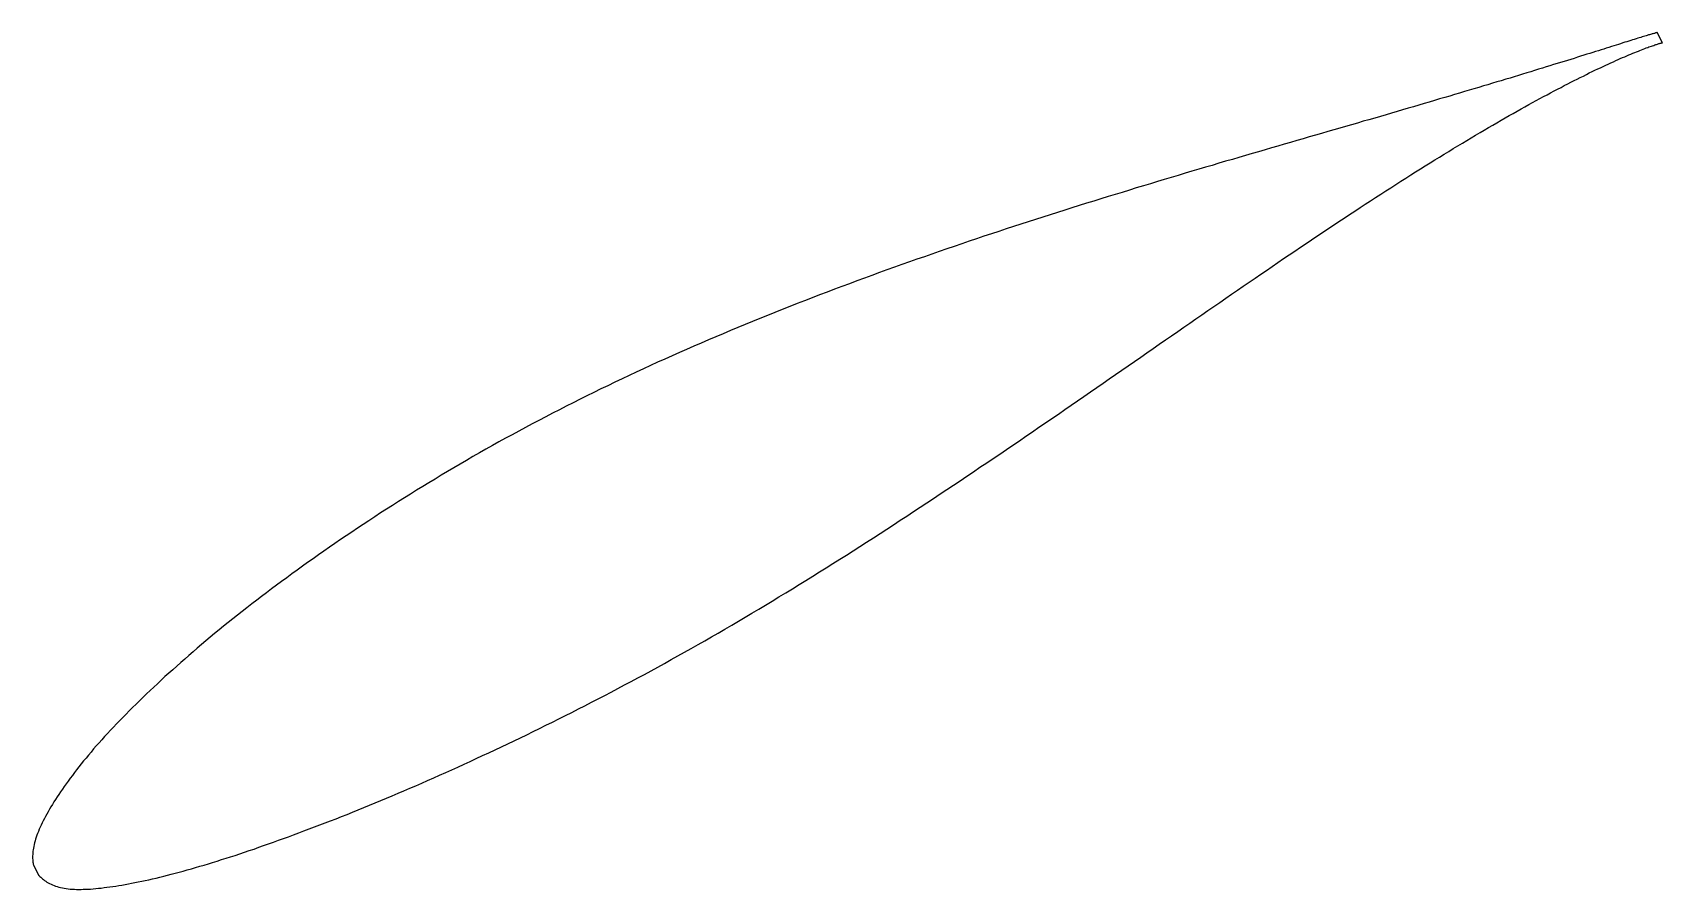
# Model space of a CAD drawing. Header units: metres. Extents: x -43 to 86, y -23 to 45.
import ezdxf

# ---------------------------------------------------------------- set-up
doc = ezdxf.new("R2010")
doc.units = ezdxf.units.M

msp = doc.modelspace()

# ---------------------------------------------------------------- linework, layer by layer
msp.add_lwpolyline([(85.94, 44.75), (85.94, 44.75), (85.93, 44.75), (85.92, 44.75), (85.9, 44.74), (85.87, 44.73), (85.84, 44.73), (85.81, 44.72), (85.77, 44.71), (85.72, 44.69), (85.67, 44.68), (85.61, 44.66), (85.55, 44.65), (85.48, 44.63), (85.41, 44.61), (85.33, 44.58), (85.25, 44.56), (85.16, 44.53), (85.07, 44.5), (84.97, 44.47), (84.86, 44.44), (84.76, 44.41), (84.64, 44.37), (84.52, 44.34), (84.4, 44.3), (84.27, 44.26), (84.13, 44.21), (83.99, 44.17), (83.85, 44.13), (83.7, 44.08), (83.54, 44.03), (83.38, 43.98), (83.21, 43.93), (83.04, 43.87), (82.87, 43.82), (82.69, 43.76), (82.5, 43.7), (82.31, 43.64), (82.11, 43.58), (81.91, 43.51), (81.71, 43.45), (81.49, 43.38), (81.28, 43.31), (81.06, 43.24), (80.83, 43.17), (80.6, 43.1), (80.36, 43.03), (80.12, 42.95), (79.87, 42.87), (79.62, 42.79), (79.37, 42.71), (79.11, 42.63), (78.84, 42.55), (78.57, 42.47), (78.29, 42.38), (78.01, 42.29), (77.73, 42.21), (77.44, 42.12), (77.14, 42.03), (76.85, 41.93), (76.54, 41.84), (76.23, 41.74), (75.92, 41.65), (75.6, 41.55), (75.28, 41.45), (74.95, 41.35), (74.62, 41.25), (74.28, 41.15), (73.94, 41.05), (73.59, 40.94), (73.24, 40.84), (72.89, 40.73), (72.53, 40.62), (72.17, 40.52), (71.8, 40.41), (71.42, 40.29), (71.05, 40.18), (70.67, 40.07), (70.28, 39.95), (69.89, 39.84), (69.5, 39.72), (69.1, 39.6), (68.7, 39.49), (68.29, 39.37), (67.88, 39.25), (67.47, 39.12), (67.05, 39), (66.62, 38.88), (66.2, 38.75), (65.77, 38.63), (65.33, 38.5), (64.89, 38.37), (64.45, 38.24), (64.01, 38.11), (63.56, 37.98), (63.1, 37.85), (62.65, 37.72), (62.18, 37.58), (61.72, 37.45), (61.25, 37.31), (60.78, 37.18), (60.31, 37.04), (59.83, 36.9), (59.35, 36.76), (58.86, 36.62), (58.37, 36.48), (57.88, 36.34), (57.39, 36.19), (56.89, 36.05), (56.39, 35.9), (55.88, 35.76), (55.37, 35.61), (54.86, 35.46), (54.35, 35.31), (53.83, 35.16), (53.32, 35.01), (52.79, 34.85), (52.27, 34.7), (51.74, 34.55), (51.21, 34.39), (50.68, 34.23), (50.14, 34.08), (49.61, 33.92), (49.07, 33.76), (48.52, 33.6), (47.98, 33.43), (47.43, 33.27), (46.88, 33.11), (46.33, 32.94), (45.78, 32.77), (45.22, 32.61), (44.66, 32.44), (44.11, 32.27), (43.54, 32.09), (42.98, 31.92), (42.42, 31.75), (41.85, 31.57), (41.28, 31.4), (40.71, 31.22), (40.14, 31.04), (39.56, 30.86), (38.99, 30.68), (38.41, 30.5), (37.83, 30.32), (37.26, 30.13), (36.68, 29.94), (36.09, 29.76), (35.51, 29.57), (34.93, 29.38), (34.34, 29.19), (33.76, 28.99), (33.17, 28.8), (32.58, 28.61), (31.99, 28.41), (31.41, 28.21), (30.82, 28.01), (30.23, 27.81), (29.63, 27.61), (29.04, 27.41), (28.45, 27.2), (27.86, 26.99), (27.27, 26.79), (26.67, 26.58), (26.08, 26.37), (25.49, 26.15), (24.89, 25.94), (24.3, 25.73), (23.71, 25.51), (23.11, 25.29), (22.52, 25.07), (21.92, 24.85), (21.33, 24.63), (20.74, 24.41), (20.15, 24.18), (19.55, 23.96), (18.96, 23.73), (18.37, 23.5), (17.78, 23.27), (17.19, 23.04), (16.6, 22.81), (16.01, 22.57), (15.42, 22.34), (14.83, 22.1), (14.25, 21.86), (13.66, 21.62), (13.08, 21.38), (12.49, 21.13), (11.91, 20.89), (11.33, 20.64), (10.75, 20.4), (10.17, 20.15), (9.59, 19.89), (9.02, 19.64), (8.44, 19.39), (7.87, 19.13), (7.29, 18.88), (6.72, 18.62), (6.16, 18.36), (5.59, 18.1), (5.02, 17.84), (4.46, 17.57), (3.9, 17.31), (3.34, 17.04), (2.78, 16.77), (2.22, 16.51), (1.67, 16.23), (1.12, 15.96), (0.57, 15.69), (0.02, 15.41), (-0.53, 15.14), (-1.07, 14.86), (-1.61, 14.58), (-2.15, 14.3), (-2.69, 14.02), (-3.22, 13.74), (-3.75, 13.45), (-4.28, 13.17), (-4.81, 12.88), (-5.33, 12.6), (-5.86, 12.31), (-6.38, 12.02), (-6.89, 11.73), (-7.41, 11.44), (-7.92, 11.15), (-8.42, 10.85), (-8.93, 10.56), (-9.43, 10.26), (-9.93, 9.97), (-10.43, 9.67), (-10.92, 9.37), (-11.41, 9.08), (-11.9, 8.78), (-12.39, 8.48), (-12.87, 8.18), (-13.35, 7.88), (-13.83, 7.58), (-14.3, 7.28), (-14.77, 6.98), (-15.24, 6.68), (-15.7, 6.38), (-16.16, 6.07), (-16.62, 5.77), (-17.07, 5.47), (-17.53, 5.17), (-17.97, 4.87), (-18.42, 4.57), (-18.86, 4.26), (-19.3, 3.96), (-19.73, 3.66), (-20.16, 3.36), (-20.59, 3.06), (-21.02, 2.76), (-21.44, 2.46), (-21.85, 2.16), (-22.27, 1.86), (-22.68, 1.55), (-23.09, 1.26), (-23.49, 0.96), (-23.89, 0.66), (-24.28, 0.36), (-24.68, 0.06), (-25.06, -0.24), (-25.45, -0.53), (-25.83, -0.83), (-26.21, -1.13), (-26.58, -1.42), (-26.95, -1.71), (-27.32, -2.01), (-27.68, -2.3), (-28.04, -2.59), (-28.39, -2.88), (-28.74, -3.17), (-29.09, -3.46), (-29.43, -3.75), (-29.77, -4.04), (-30.1, -4.32), (-30.43, -4.61), (-30.76, -4.89), (-31.08, -5.18), (-31.4, -5.46), (-31.71, -5.74), (-32.02, -6.02), (-32.33, -6.29), (-32.63, -6.57), (-32.93, -6.85), (-33.22, -7.12), (-33.51, -7.39), (-33.79, -7.66), (-34.08, -7.93), (-34.35, -8.2), (-34.62, -8.47), (-34.89, -8.73), (-35.16, -9), (-35.41, -9.26), (-35.67, -9.52), (-35.92, -9.78), (-36.17, -10.03), (-36.41, -10.29), (-36.65, -10.54), (-36.88, -10.79), (-37.11, -11.04), (-37.33, -11.29), (-37.55, -11.54), (-37.77, -11.78), (-37.98, -12.02), (-38.19, -12.26), (-38.39, -12.5), (-38.58, -12.74), (-38.78, -12.97), (-38.97, -13.21), (-39.15, -13.44), (-39.33, -13.67), (-39.5, -13.89), (-39.67, -14.12), (-39.84, -14.34), (-40, -14.56), (-40.16, -14.78), (-40.31, -14.99), (-40.46, -15.2), (-40.6, -15.41), (-40.74, -15.62), (-40.87, -15.82), (-41, -16.03), (-41.13, -16.22), (-41.25, -16.42), (-41.37, -16.61), (-41.48, -16.8), (-41.59, -16.99), (-41.69, -17.18), (-41.79, -17.36), (-41.88, -17.54), (-41.97, -17.71), (-42.06, -17.88), (-42.14, -18.05), (-42.22, -18.22), (-42.29, -18.38), (-42.36, -18.55), (-42.42, -18.71), (-42.48, -18.86), (-42.53, -19.01), (-42.58, -19.16), (-42.62, -19.31), (-42.66, -19.46), (-42.7, -19.6), (-42.73, -19.74), (-42.75, -19.87), (-42.78, -20), (-42.79, -20.13), (-42.81, -20.26), (-42.81, -20.38), (-42.82, -20.49), (-42.82, -20.61), (-42.82, -20.71), (-42.81, -20.81), (-42.8, -20.91), (-42.79, -21), (-42.78, -21.07), (-42.77, -21.14), (-42.76, -21.19), (-42.75, -21.22), (-42.33, -22.04), (-42.32, -22.05), (-42.31, -22.06), (-42.28, -22.09), (-42.24, -22.13), (-42.18, -22.18), (-42.12, -22.24), (-42.04, -22.3), (-41.96, -22.37), (-41.87, -22.44), (-41.78, -22.5), (-41.68, -22.57), (-41.58, -22.63), (-41.47, -22.69), (-41.36, -22.74), (-41.24, -22.79), (-41.12, -22.84), (-41, -22.89), (-40.87, -22.93), (-40.74, -22.97), (-40.6, -23), (-40.46, -23.03), (-40.31, -23.06), (-40.16, -23.08), (-40, -23.1), (-39.84, -23.12), (-39.68, -23.13), (-39.51, -23.14), (-39.34, -23.15), (-39.16, -23.15), (-38.98, -23.15), (-38.8, -23.14), (-38.61, -23.14), (-38.42, -23.13), (-38.22, -23.12), (-38.02, -23.1), (-37.81, -23.08), (-37.6, -23.06), (-37.38, -23.04), (-37.16, -23.01), (-36.93, -22.98), (-36.7, -22.95), (-36.47, -22.92), (-36.23, -22.88), (-35.99, -22.84), (-35.74, -22.8), (-35.49, -22.76), (-35.23, -22.71), (-34.97, -22.66), (-34.71, -22.61), (-34.44, -22.56), (-34.16, -22.5), (-33.89, -22.44), (-33.6, -22.38), (-33.32, -22.31), (-33.03, -22.25), (-32.73, -22.18), (-32.43, -22.1), (-32.13, -22.03), (-31.83, -21.95), (-31.51, -21.87), (-31.2, -21.78), (-30.88, -21.7), (-30.56, -21.61), (-30.23, -21.51), (-29.9, -21.42), (-29.57, -21.32), (-29.23, -21.22), (-28.89, -21.12), (-28.55, -21.01), (-28.2, -20.9), (-27.84, -20.79), (-27.49, -20.68), (-27.13, -20.56), (-26.76, -20.45), (-26.4, -20.32), (-26.03, -20.2), (-25.65, -20.07), (-25.27, -19.95), (-24.89, -19.81), (-24.51, -19.68), (-24.12, -19.54), (-23.73, -19.41), (-23.33, -19.26), (-22.93, -19.12), (-22.53, -18.97), (-22.13, -18.82), (-21.72, -18.67), (-21.31, -18.52), (-20.89, -18.36), (-20.47, -18.2), (-20.05, -18.04), (-19.63, -17.88), (-19.2, -17.71), (-18.77, -17.55), (-18.34, -17.37), (-17.9, -17.2), (-17.46, -17.03), (-17.02, -16.85), (-16.57, -16.67), (-16.13, -16.48), (-15.68, -16.3), (-15.22, -16.11), (-14.77, -15.92), (-14.31, -15.73), (-13.85, -15.53), (-13.39, -15.33), (-12.92, -15.13), (-12.45, -14.93), (-11.98, -14.73), (-11.51, -14.52), (-11.03, -14.31), (-10.56, -14.1), (-10.08, -13.88), (-9.59, -13.66), (-9.11, -13.45), (-8.62, -13.23), (-8.14, -13), (-7.65, -12.77), (-7.15, -12.55), (-6.66, -12.32), (-6.16, -12.08), (-5.66, -11.85), (-5.16, -11.61), (-4.66, -11.37), (-4.16, -11.13), (-3.65, -10.89), (-3.15, -10.64), (-2.64, -10.39), (-2.13, -10.14), (-1.61, -9.89), (-1.1, -9.63), (-0.59, -9.37), (-0.07, -9.12), (0.45, -8.85), (0.96, -8.59), (1.48, -8.32), (2, -8.05), (2.53, -7.78), (3.05, -7.51), (3.57, -7.23), (4.1, -6.95), (4.62, -6.67), (5.15, -6.39), (5.68, -6.11), (6.2, -5.82), (6.73, -5.53), (7.26, -5.24), (7.79, -4.94), (8.32, -4.65), (8.86, -4.35), (9.39, -4.05), (9.92, -3.75), (10.45, -3.44), (10.99, -3.14), (11.52, -2.83), (12.05, -2.52), (12.59, -2.21), (13.12, -1.89), (13.66, -1.58), (14.19, -1.26), (14.73, -0.94), (15.26, -0.62), (15.8, -0.3), (16.33, 0.03), (16.87, 0.35), (17.4, 0.68), (17.94, 1.01), (18.47, 1.34), (19.01, 1.67), (19.54, 2.01), (20.08, 2.34), (20.61, 2.68), (21.15, 3.01), (21.68, 3.35), (22.22, 3.69), (22.75, 4.03), (23.28, 4.37), (23.82, 4.72), (24.35, 5.06), (24.88, 5.4), (25.41, 5.75), (25.94, 6.1), (26.47, 6.44), (27, 6.79), (27.53, 7.14), (28.06, 7.49), (28.59, 7.84), (29.12, 8.19), (29.65, 8.54), (30.17, 8.89), (30.7, 9.24), (31.22, 9.59), (31.75, 9.94), (32.27, 10.3), (32.8, 10.65), (33.32, 11), (33.84, 11.35), (34.36, 11.7), (34.88, 12.06), (35.39, 12.41), (35.91, 12.76), (36.43, 13.11), (36.94, 13.47), (37.46, 13.82), (37.97, 14.17), (38.48, 14.52), (38.99, 14.87), (39.5, 15.22), (40.01, 15.57), (40.51, 15.92), (41.02, 16.27), (41.52, 16.62), (42.02, 16.96), (42.52, 17.31), (43.02, 17.66), (43.52, 18), (44.02, 18.35), (44.51, 18.69), (45.01, 19.03), (45.5, 19.37), (45.99, 19.71), (46.48, 20.05), (46.97, 20.39), (47.45, 20.73), (47.94, 21.06), (48.42, 21.4), (48.9, 21.73), (49.38, 22.06), (49.86, 22.39), (50.33, 22.72), (50.8, 23.05), (51.28, 23.37), (51.75, 23.7), (52.21, 24.02), (52.68, 24.34), (53.14, 24.66), (53.61, 24.97), (54.07, 25.29), (54.52, 25.6), (54.98, 25.91), (55.43, 26.22), (55.88, 26.53), (56.33, 26.84), (56.78, 27.14), (57.23, 27.44), (57.67, 27.74), (58.11, 28.04), (58.55, 28.33), (58.98, 28.62), (59.42, 28.91), (59.85, 29.2), (60.28, 29.49), (60.7, 29.77), (61.13, 30.05), (61.55, 30.33), (61.97, 30.6), (62.39, 30.88), (62.8, 31.15), (63.21, 31.42), (63.62, 31.68), (64.03, 31.95), (64.43, 32.21), (64.83, 32.46), (65.23, 32.72), (65.62, 32.97), (66.02, 33.22), (66.41, 33.47), (66.79, 33.71), (67.18, 33.95), (67.56, 34.19), (67.94, 34.43), (68.31, 34.66), (68.69, 34.89), (69.05, 35.12), (69.42, 35.34), (69.78, 35.56), (70.14, 35.78), (70.5, 36), (70.85, 36.21), (71.21, 36.42), (71.55, 36.62), (71.9, 36.83), (72.24, 37.03), (72.57, 37.23), (72.91, 37.42), (73.24, 37.61), (73.57, 37.8), (73.89, 37.99), (74.21, 38.17), (74.53, 38.35), (74.84, 38.53), (75.15, 38.7), (75.46, 38.87), (75.76, 39.04), (76.06, 39.21), (76.36, 39.37), (76.65, 39.53), (76.94, 39.68), (77.22, 39.83), (77.5, 39.98), (77.78, 40.13), (78.05, 40.27), (78.32, 40.41), (78.58, 40.55), (78.85, 40.69), (79.1, 40.82), (79.36, 40.95), (79.6, 41.07), (79.85, 41.2), (80.09, 41.31), (80.33, 41.43), (80.56, 41.55), (80.79, 41.66), (81.01, 41.76), (81.23, 41.87), (81.45, 41.97), (81.66, 42.07), (81.87, 42.17), (82.07, 42.26), (82.27, 42.35), (82.47, 42.44), (82.66, 42.53), (82.84, 42.61), (83.02, 42.69), (83.2, 42.77), (83.37, 42.84), (83.54, 42.91), (83.7, 42.98), (83.86, 43.05), (84.01, 43.11), (84.16, 43.17), (84.31, 43.23), (84.45, 43.29), (84.58, 43.34), (84.71, 43.39), (84.84, 43.44), (84.96, 43.49), (85.08, 43.53), (85.19, 43.57), (85.29, 43.61), (85.4, 43.65), (85.49, 43.68), (85.58, 43.71), (85.67, 43.74), (85.75, 43.77), (85.83, 43.8), (85.9, 43.82), (85.97, 43.84), (86.03, 43.86), (86.08, 43.88), (86.13, 43.89), (86.18, 43.9), (86.22, 43.92), (86.26, 43.92), (86.29, 43.93), (86.31, 43.94), (86.33, 43.94), (86.35, 43.95), (86.35, 43.95), (86.36, 43.95)], close=True)

doc.saveas('drawing.dxf')
